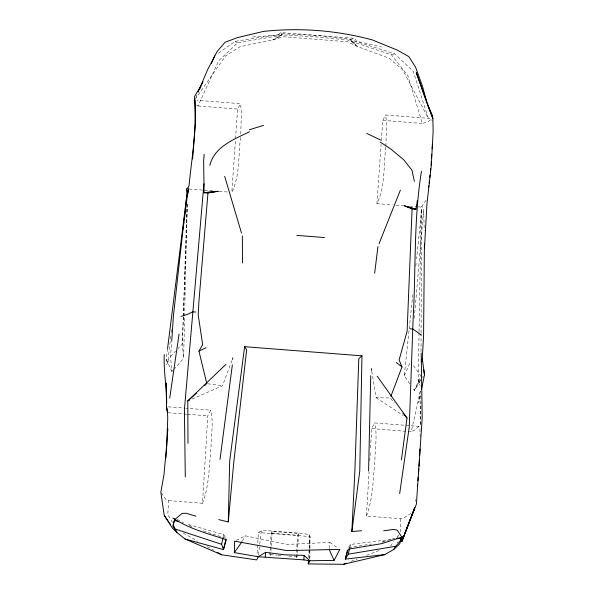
<?xml version="1.0" encoding="UTF-8"?>
<svg xmlns="http://www.w3.org/2000/svg" width="594" height="594" viewBox="0 0 594 594"><rect width="100%" height="100%" fill="white"/><g stroke="black" fill="none" stroke-linecap="round" stroke-linejoin="round"><path stroke-width="0.45" stroke-dasharray="2.97 2.23" d="M421.005 351.663L421.064 334.073M421.072 333.145L421.488 211.865L416.565 258.791M309.868 558.976L310.031 536.553L309.125 534.578L302.947 533.442L268.154 530.732L261.301 530.85L258.442 532.528L256.95 555.338M420.381 424.495L420.842 394.802M419.045 332.655L418.206 382.514L420.233 385.365M419.06 331.734L421.079 212.622L421.851 206.363L426.106 200.319M173.775 369.468L183.65 358.449L187.051 208.427M187.065 207.506L187.169 202.873M420.396 424.502L421.005 402.442M183.271 316.988L182.38 343.889L183.65 358.449M183.301 316.06L186.887 208.457M183.353 317.018L182.38 343.889L178.007 348.529M183.39 316.09L187.496 203.037M329.581 548.462L329.863 542.396L287.266 544.431L245.359 535.81L236.241 540.347M161.368 492.931L166.045 499.651L168.614 500.631L167.768 514.642L172.527 522.416M168.614 500.631L202.539 503.274L207.796 415.83L210.707 410.142L185.788 408.204M411.055 513.32L403.452 518.154L400.363 518.696L366.431 516.052L369.089 471.866M369.75 460.825L370.248 452.539M370.522 447.935L371.681 428.601L374.599 422.921L418.896 426.373L419.906 428.935L420.233 438.394M240.54 137.57C238.201 155.695 240.125 175.638 231.816 192.337L235.484 139.597M240.77 133.954L241.409 111.479L240.481 103.69L197.067 100.304M272.186 531.37L271.206 533.197L269.683 556.519L270.664 554.692L272.186 531.37L298.574 533.427L297.052 556.749L296.079 558.575L297.601 535.253L298.574 533.427M308.657 557.536L309.199 549.324M309.259 548.418L310.031 536.553L258.442 532.528M385.81 147.082C383.405 165.785 385.469 186.375 376.967 203.653L392.411 204.863M385.87 146.176L386.56 122.795L385.632 115.006L431.816 118.607M235.551 138.669L237.607 109.058L240.481 103.69M376.967 203.653L381.088 144.431M381.348 140.733L382.766 120.374L385.632 115.006M173.158 370.151L171.926 371.532L170.523 356.489L171.644 342.203M414.3 318.287L423.663 209.37L424.22 230.427M409.763 383.769L404.291 375.646L412.793 294.676M415.793 266.149L416.179 262.474M170.79 336.271L167.738 362.993L165.355 365.496M171.206 332.588L171.525 329.819M258.472 554.967L259.623 545.144M259.727 544.245L261.301 530.85M167.56 348.567L166.172 359.578L167.738 362.993L168.31 359.749M420.285 391.142L418.755 402.769L420.411 394.654M415.518 501.232L415.748 499.539M418.77 379.269L418.206 382.514L420.908 379.44M223.099 537.199L223.648 534.541L186.635 523.967M420.255 391.231L411.271 431.69L371.681 428.601M421.079 212.622L422.386 207.195L421.851 206.363M349.74 547.98L350.594 544.438L391.32 539.374M202.539 503.274C209.259 485.736 209.095 466.602 211.004 448.158C211.011 435.602 213.795 422.393 210.707 410.142M366.431 516.052C373.151 498.507 372.987 479.373 374.888 460.937C374.903 448.381 377.687 435.164 374.599 422.921M192.025 399.086L222.535 385.758L232.321 359.481M404.291 375.646L410.565 361.672M195.834 97.513L198.493 91.676M196.599 105.027L198.025 105.97L218.614 60.892L237.555 42.813L283.19 34.942L315.28 36.798L347.282 39.939L391.431 54.804L407.826 75.638L422.349 123.463L428.044 121.822L431.185 119.142M242.389 541.06L245.359 535.81M420.433 380.219L414.241 390.421L412.251 387.466M420.084 381.511L414.241 390.421L420.99 376.017L412.652 364.545M195.226 99.25L225.468 55.999L240.28 46.599L272.743 39.954L283.338 36.754L347.431 41.751L357.573 46.57L389.018 58.197L402.665 69.817L428.281 118.221L413.261 71.332L394.691 53.742L347.594 38.796L315.6 35.365L283.501 33.799L235.15 41.305L218.562 53.17M390.54 546.079L393.829 541.646M397.111 537.206L398.76 534.994M422.438 377.457L423.455 376.143M350.594 544.438L347.965 547.802L371.48 543.985M396.918 543.027L398.062 541.654M170.523 356.489L175.512 351.18M418.896 426.373L415.258 429.744L411.271 431.69M252.688 36.947L277.725 35.15L280.739 32.573L354.254 38.306L356.905 41.32L381.459 46.985M282.18 34.415L272.743 39.954L279.165 36.999L282.18 34.415L280.739 32.573M351.225 561.315L357.209 558.999M366.609 555.353L380.286 550.051M392.085 539.144L398.173 536.983M350.044 39.709L357.573 46.57L352.688 42.731L350.044 39.709L354.254 38.306M352.688 42.731L356.905 41.32M391.431 54.804L394.691 53.742M382.321 542.018L391.208 539.456M382.336 542.084L384.14 541.713M371.777 371.309L376.151 397.735L390.273 397.95L394.312 402.799M198.025 105.97L237.607 109.058M382.766 120.374L422.349 123.463M189.122 189.011L203.653 190.147M204.559 190.214L212.734 190.852M219.097 191.35L229.997 192.196M396.042 205.145L404.217 205.784M409.667 206.207L416.936 206.771M417.842 206.846L422.386 207.195M168.251 406.838L184.868 408.13M168.206 412.741L186.62 414.174M187.541 414.248L207.796 415.83M271.206 533.197L297.601 535.253M270.664 554.692L277.034 555.19M277.94 555.256L282.492 555.613M288.862 556.11L297.052 556.749M207.677 383.769L222.535 385.758M212.949 534.11L226.099 538.305L223.648 534.541M203.348 530.88L212.073 533.82M189.107 525.49L192.976 527.286M177.123 519.371L183.657 522.898M183.227 533.041L197.639 541.201M207.254 546.643L213.662 550.267M235.15 41.305L237.555 42.813M376.151 397.735L403.148 415.496M329.863 542.396L337.696 547.876M277.725 35.15L279.165 36.999M171.926 371.532L165.526 357.9M431.92 119.468L432.128 121.198M309.125 534.578L309.801 558.969M400.363 518.696L400.401 532.773"/><path stroke-width="0.89" d="M164.234 354.536C163.521 370.99 166.728 387.273 166.676 403.727M424.413 243.399L423.567 336.085L422.104 361.724M234.37 552.613L234.585 541.171L286.857 550.601L339.835 549.376L334.088 560.387L309.853 560.773L303.824 559.875L258.264 556.749L234.37 552.613L241.958 541.81M218.696 519.594L228.296 521.933L229.692 461.011L244.631 346.688L361.969 355.836L359.764 471.146L351.863 531.563L361.568 530.732M187.34 195.463L188.328 189.286M368.584 471.057L370.73 375.683M419.973 448.93L419.683 455.256M187.838 193.77L187.934 190.993L183.019 229.21L173.366 316.58L171.711 341.305M421.473 171.221C413.528 219.839 416 269.424 413.127 318.51L409.251 427.079L399.665 493.607M351.863 531.563L354.833 471.97L358.798 358.642L361.969 355.836M173.678 523.269L173.552 525.645L176.93 532.551L185.098 539.025L221.673 554.803L256.653 559.904L258.264 556.749L265.555 552.375L284.778 554.811L304.121 555.383L309.853 560.773L308.241 563.921L343.532 564.3L384.771 554.596L393.733 549.45L399.725 543.852L401.878 537.125L403.519 536.04M419.438 459.823L419.045 466.208M167.842 428.742L165.934 457.996M417.337 200.416L415.949 209.244L404.328 205.791L412.08 208.947L407.12 331.214L399.116 359.964L401.99 366.899L390.919 396.228M424.48 248.032L426.945 203.987L431.296 165.54L433.137 131.519L432.87 118.607L432.135 114.842L427.465 104.477M167.79 412.147L166.535 410.357L166.261 383.085L166.61 399.272M265.266 556.868L265.555 552.375M303.824 559.875L304.121 555.383M308.241 563.921L308.479 560.276M431.044 165.162L431.281 161.546M431.519 157.922L431.756 154.299M432.113 148.871L432.41 144.342M204.15 154.277L203.645 160.959L204.098 192.731L218.325 191.29L207.959 193.035L198.893 301.811L198.203 314.931L202.673 344.646L198.953 351.069L206.801 383.65M417.879 480.776L418.176 477.138M418.466 473.492L418.829 468.941M194.461 103.616L194.617 96.325L200.869 86.041M203.942 183.784L184.415 409.556L185.276 476.893M228.296 521.933L233.746 462.526L246.659 349.903L244.631 346.688M192.612 159.014L195.322 123.366L195.344 100.089M417.307 486.256L417.5 484.429M429.15 183.071L429.44 180.383M429.722 177.695L430.004 175.015M430.383 171.428L430.665 168.748M182.455 233.991L182.67 232.15M182.982 229.388L183.294 226.626M183.613 223.856L183.821 222.015M184.14 219.253L184.452 216.491M184.667 214.649L184.979 211.88M185.187 210.038L186.976 194.372L186.39 188.803L187.741 188.112L189.048 185.67C191.669 157.358 197.364 128.653 194.29 100.089M374.651 273.218L377.962 246.517M167.56 348.567L186.976 194.372M220.01 459.474L232.351 364.894M401.396 459.942L407.009 418.028L377.197 376.188M169.706 398.203L179.054 334.14M174.547 518.844L174.294 520.441L178.705 521.695M393.733 549.45C395.678 544.72 401.507 542.166 401.529 536.545M428.578 187.496L428.868 185.759M187.37 193.451L188.276 188.157M421.517 389.248L424.472 374.821L423.789 369.758M185.098 539.025L223.448 549.613L221.621 544.304L222.913 538.09M414.694 507.721L401.73 541.669L413.342 511.865L413.951 509.169M225.898 539.174L223.448 549.613L226.329 539.679C208.026 533.754 189.078 528.749 172.832 518.057M347.356 550.415L345.314 559.11L384.771 554.596M383.672 530.798L393.592 529.44L397.156 530.115L401.878 537.125L381.667 543.651L348.195 549.183L345.314 559.11L348.255 554.172L349.532 548.863M173.723 522.475L174.109 521.116M413.342 511.865L414.738 507.707M232.321 359.481L232.945 357.788M401.73 541.669L414.694 507.736M402.576 539.501L416.416 504.031L422.2 417.886L421.205 353.022M209.853 165.392C214.152 146.904 234.11 139.271 249.495 131.764M379.054 243.696L400.386 190.095M198.285 91.595L207.603 69.713L217.07 51.589L225.022 42.285L237.555 37.585L263.446 31.415A293.815 288.892 28.1 0 1 372.26 39.895L397.089 50.022L408.88 56.623L415.54 67.063L422.557 86.472L427.101 103.683L416.283 72.565L432.87 118.607L427.42 104.507M199.629 89.182L201.143 85.848M201.901 84.185L203.037 81.682M211.382 63.358L214.79 55.866M225.883 364.389L187.786 400.943L187.994 443.31M196.614 392.916L187.786 400.943L189.486 400.2M204.767 385.506L206.118 384.266M198.953 351.069L206.051 347.705M343.532 564.3L346.102 563.305M181.14 316.379L187.801 314.219L192.827 311.843L195.671 312.058M249.339 129.759L263.506 125.393M348.255 554.172L395.493 546.309M396.755 538.699L401.277 538.134M215.577 191.55L204.098 192.731L207.959 193.035M412.08 208.947L415.949 209.244L406.593 206.445M296.837 235.395L324.487 237.548M409.838 328.757L412.823 328.987L421.332 335.105M195.983 516.171L186.122 513.268L182.15 513.35L174.896 519.431L172.743 526.158L176.93 532.551L172.55 528.363L164.226 515.406L160.848 492.181L163.959 474.792L166.699 444.706L167.738 418.711L167.419 409.251L166.409 406.69M175.601 529.165L221.621 544.304M366.825 133.45L380.524 139.984M217.664 552.531L221.673 554.803M380.041 141.944L390.867 149.042L403.868 159.92L411.946 170.114L414.36 181.333M396.317 362.533L401.99 366.899M402.97 413.186L407.009 418.028M164.226 515.406L168.295 521.235M169.305 522.69L170.322 524.146M329.499 550.2L334.088 560.387M224.688 176.396L241.468 232.974M371.324 368.57L371.629 370.396M422.319 359.043L424.472 374.821M166.402 395.522L166.587 397.341M242.345 235.944L242.523 262.919"/></g></svg>
